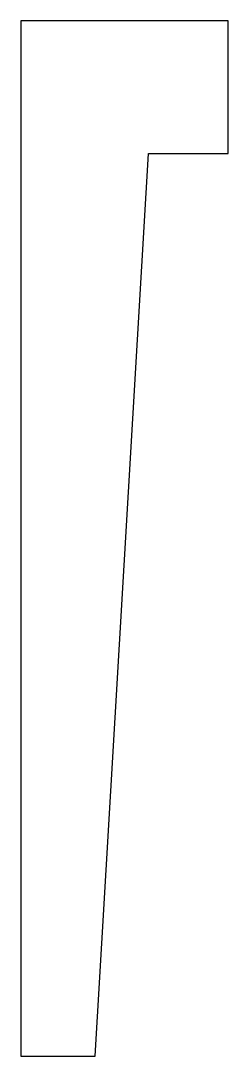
# Model space of a CAD drawing. Header units: metres. Extents: x 0 to 7.8, y 0 to 39.
import ezdxf

# ---------------------------------------------------------------- set-up
doc = ezdxf.new("R2010")
doc.units = ezdxf.units.M
doc.layers.add('CUT', color=7, linetype='Continuous')

msp = doc.modelspace()

# ---------------------------------------------------------------- linework, layer by layer
at = {"layer": 'CUT'}
msp.add_lwpolyline([(0, 0), (2.8, 0), (4.8, 34), (7.8, 34), (7.8, 39), (0, 39)], close=True, dxfattribs=at)

doc.saveas('drawing.dxf')
